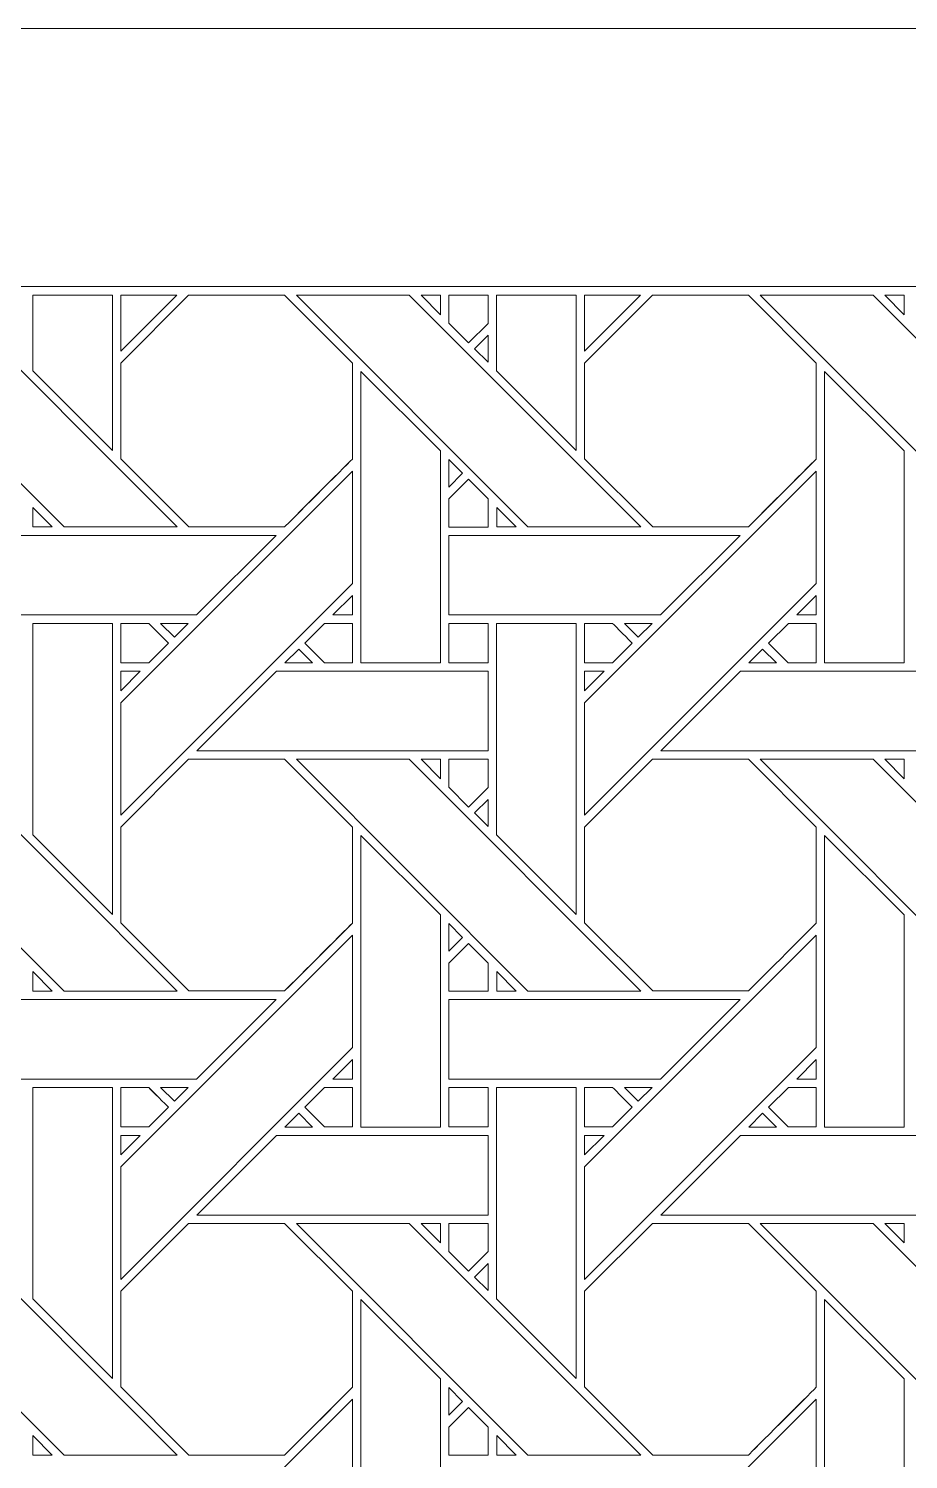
# Model space of a CAD drawing. Header units: inches. Extents: x 4.9 to 19.9, y 3.1 to 15.1.
# Drawn here: x 12.432 to 14.231, y 12.17 to 15.095 of the extents above; entities that cross this region are included whole.
import ezdxf

# ---------------------------------------------------------------- set-up
doc = ezdxf.new("R2010")
doc.units = ezdxf.units.IN
doc.header["$MEASUREMENT"] = 0
doc.layers.add('Design', color=7, linetype='Continuous', lineweight=0)

msp = doc.modelspace()

# ---------------------------------------------------------------- linework, layer by layer
at = {"layer": 'Design'}
for points, knots in [([(4.8829, 15.0948), (4.8829, 15.0948), (4.8829, 3.0948), (4.8829, 3.0948), (4.8829, 3.0948), (19.8829, 3.0948), (19.8829, 3.0948), (19.8829, 3.0948), (19.8829, 15.0948), (19.8829, 15.0948), (19.8829, 15.0948), (4.8829, 15.0948), (4.8829, 15.0948)], [0, 0, 0, 0, 1, 1, 1, 2, 2, 2, 3, 3, 3, 4, 4, 4, 4]), ([(5.4052, 14.5679), (5.4052, 14.5679), (5.4052, 3.6216), (5.4052, 3.6216), (5.4052, 3.6216), (19.3605, 3.6216), (19.3605, 3.6216), (19.3605, 3.6216), (19.3605, 14.5679), (19.3605, 14.5679), (19.3605, 14.5679), (5.4052, 14.5679), (5.4052, 14.5679)], [0, 0, 0, 0, 1, 1, 1, 2, 2, 2, 3, 3, 3, 4, 4, 4, 4]), ([(12.7354, 14.076), (12.7354, 14.076), (12.5044, 14.076), (12.5044, 14.076), (12.5044, 14.076), (12.0308, 14.5497), (12.0308, 14.5497), (12.0308, 14.5497), (12.2618, 14.5497), (12.2618, 14.5497), (12.2618, 14.5497), (12.7354, 14.076), (12.7354, 14.076)], [0, 0, 0, 0, 1, 1, 1, 2, 2, 2, 3, 3, 3, 4, 4, 4, 4]), ([(12.6032, 14.5497), (12.6032, 14.5497), (12.6032, 14.2325), (12.6032, 14.2325), (12.6032, 14.2325), (12.4403, 14.3954), (12.4403, 14.3954), (12.4403, 14.3954), (12.4403, 14.5497), (12.4403, 14.5497), (12.4403, 14.5497), (12.6032, 14.5497), (12.6032, 14.5497)], [0, 0, 0, 0, 1, 1, 1, 2, 2, 2, 3, 3, 3, 4, 4, 4, 4]), ([(13.0941, 14.2148), (13.0763, 14.1969), (12.9643, 14.0851), (12.9553, 14.0761), (12.9553, 14.0761), (12.7596, 14.0761), (12.7596, 14.0761), (12.7596, 14.0761), (12.6204, 14.2153), (12.6204, 14.2153), (12.6204, 14.2153), (12.6204, 14.411), (12.6204, 14.411), (12.6204, 14.411), (12.7591, 14.5497), (12.7591, 14.5497), (12.7591, 14.5497), (12.9553, 14.5497), (12.9553, 14.5497), (12.9553, 14.5497), (13.0941, 14.411), (13.0941, 14.411), (13.0941, 14.411), (13.0941, 14.2148), (13.0941, 14.2148)], [0, 0, 0, 0, 1, 1, 1, 2, 2, 2, 3, 3, 3, 4, 4, 4, 5, 5, 5, 6, 6, 6, 7, 7, 7, 8, 8, 8, 8]), ([(12.6204, 14.4354), (12.6204, 14.4354), (12.6204, 14.5497), (12.6204, 14.5497), (12.6204, 14.5497), (12.7348, 14.5497), (12.7348, 14.5497), (12.7348, 14.5497), (12.6204, 14.4354), (12.6204, 14.4354)], [0, 0, 0, 0, 1, 1, 1, 2, 2, 2, 3, 3, 3, 3]), ([(12.9553, 14.5497), (12.9553, 14.5497), (13.0941, 14.411), (13.0941, 14.411), (13.0941, 14.411), (13.0941, 14.2148), (13.0941, 14.2148), (13.0761, 14.1967), (12.9642, 14.085), (12.9553, 14.0761), (12.9553, 14.0761), (12.7596, 14.0761), (12.7596, 14.0761), (12.7596, 14.0761), (12.6204, 14.2153), (12.6204, 14.2153), (12.6204, 14.2153), (12.6204, 14.411), (12.6204, 14.411), (12.6204, 14.411), (12.7591, 14.5497), (12.7591, 14.5497), (12.7591, 14.5497), (12.9553, 14.5497), (12.9553, 14.5497)], [0, 0, 0, 0, 1, 1, 1, 2, 2, 2, 3, 3, 3, 4, 4, 4, 5, 5, 5, 6, 6, 6, 7, 7, 7, 8, 8, 8, 8]), ([(13.6841, 14.076), (13.6841, 14.076), (13.4531, 14.076), (13.4531, 14.076), (13.4531, 14.076), (12.9795, 14.5497), (12.9795, 14.5497), (12.9795, 14.5497), (13.2105, 14.5497), (13.2105, 14.5497), (13.2105, 14.5497), (13.6841, 14.076), (13.6841, 14.076)], [0, 0, 0, 0, 1, 1, 1, 2, 2, 2, 3, 3, 3, 4, 4, 4, 4]), ([(13.2346, 14.5497), (13.2346, 14.5497), (13.2741, 14.5497), (13.2741, 14.5497), (13.2741, 14.5497), (13.2741, 14.5099), (13.2741, 14.5099), (13.2741, 14.5099), (13.2346, 14.5497), (13.2346, 14.5497)], [0, 0, 0, 0, 1, 1, 1, 2, 2, 2, 3, 3, 3, 3]), ([(13.3715, 14.5497), (13.3715, 14.5497), (13.3715, 14.4921), (13.3715, 14.4921), (13.3715, 14.4921), (13.3316, 14.4522), (13.3316, 14.4522), (13.3316, 14.4522), (13.2913, 14.4925), (13.2913, 14.4925), (13.2913, 14.4925), (13.2913, 14.5497), (13.2913, 14.5497), (13.2913, 14.5497), (13.3715, 14.5497), (13.3715, 14.5497)], [0, 0, 0, 0, 1, 1, 1, 2, 2, 2, 3, 3, 3, 4, 4, 4, 5, 5, 5, 5]), ([(13.3715, 14.5497), (13.3715, 14.5497), (13.3715, 14.4921), (13.3715, 14.4921), (13.3715, 14.4921), (13.3316, 14.4522), (13.3316, 14.4522), (13.3316, 14.4522), (13.2913, 14.4925), (13.2913, 14.4925), (13.2913, 14.4925), (13.2913, 14.5497), (13.2913, 14.5497), (13.2913, 14.5497), (13.3715, 14.5497), (13.3715, 14.5497)], [0, 0, 0, 0, 1, 1, 1, 2, 2, 2, 3, 3, 3, 4, 4, 4, 5, 5, 5, 5]), ([(13.552, 14.5497), (13.552, 14.5497), (13.552, 14.2324), (13.552, 14.2324), (13.552, 14.2324), (13.3891, 14.3954), (13.3891, 14.3954), (13.3891, 14.3954), (13.3891, 14.5497), (13.3891, 14.5497), (13.3891, 14.5497), (13.552, 14.5497), (13.552, 14.5497)], [0, 0, 0, 0, 1, 1, 1, 2, 2, 2, 3, 3, 3, 4, 4, 4, 4]), ([(14.0428, 14.2148), (14.025, 14.1969), (13.9131, 14.0851), (13.9041, 14.0761), (13.9041, 14.0761), (13.7084, 14.0761), (13.7084, 14.0761), (13.7084, 14.0761), (13.5691, 14.2153), (13.5691, 14.2153), (13.5691, 14.2153), (13.5691, 14.411), (13.5691, 14.411), (13.5691, 14.411), (13.7078, 14.5497), (13.7078, 14.5497), (13.7078, 14.5497), (13.904, 14.5497), (13.904, 14.5497), (13.904, 14.5497), (14.0428, 14.411), (14.0428, 14.411), (14.0428, 14.411), (14.0428, 14.2148), (14.0428, 14.2148)], [0, 0, 0, 0, 1, 1, 1, 2, 2, 2, 3, 3, 3, 4, 4, 4, 5, 5, 5, 6, 6, 6, 7, 7, 7, 8, 8, 8, 8]), ([(13.5691, 14.4354), (13.5691, 14.4354), (13.5691, 14.5497), (13.5691, 14.5497), (13.5691, 14.5497), (13.6835, 14.5497), (13.6835, 14.5497), (13.6835, 14.5497), (13.5691, 14.4354), (13.5691, 14.4354)], [0, 0, 0, 0, 1, 1, 1, 2, 2, 2, 3, 3, 3, 3]), ([(13.904, 14.5497), (13.904, 14.5497), (14.0428, 14.411), (14.0428, 14.411), (14.0428, 14.411), (14.0428, 14.2148), (14.0428, 14.2148), (14.0244, 14.1963), (13.9126, 14.0847), (13.9041, 14.0761), (13.9041, 14.0761), (13.7084, 14.0761), (13.7084, 14.0761), (13.7084, 14.0761), (13.5691, 14.2153), (13.5691, 14.2153), (13.5691, 14.2153), (13.5691, 14.411), (13.5691, 14.411), (13.5691, 14.411), (13.7078, 14.5497), (13.7078, 14.5497), (13.7078, 14.5497), (13.904, 14.5497), (13.904, 14.5497)], [0, 0, 0, 0, 1, 1, 1, 2, 2, 2, 3, 3, 3, 4, 4, 4, 5, 5, 5, 6, 6, 6, 7, 7, 7, 8, 8, 8, 8]), ([(14.6329, 14.076), (14.6329, 14.076), (14.4018, 14.076), (14.4018, 14.076), (14.4018, 14.076), (13.9283, 14.5497), (13.9283, 14.5497), (13.9283, 14.5497), (14.1592, 14.5497), (14.1592, 14.5497), (14.1592, 14.5497), (14.6329, 14.076), (14.6329, 14.076)], [0, 0, 0, 0, 1, 1, 1, 2, 2, 2, 3, 3, 3, 4, 4, 4, 4]), ([(14.1833, 14.5497), (14.1833, 14.5497), (14.2228, 14.5497), (14.2228, 14.5497), (14.2228, 14.5497), (14.2228, 14.5099), (14.2228, 14.5099), (14.2228, 14.5099), (14.1833, 14.5497), (14.1833, 14.5497)], [0, 0, 0, 0, 1, 1, 1, 2, 2, 2, 3, 3, 3, 3]), ([(13.3438, 14.4401), (13.3438, 14.4401), (13.3715, 14.4679), (13.3715, 14.4679), (13.3715, 14.4679), (13.3715, 14.4127), (13.3715, 14.4127), (13.3715, 14.4127), (13.3438, 14.4401), (13.3438, 14.4401)], [0, 0, 0, 0, 1, 1, 1, 2, 2, 2, 3, 3, 3, 3]), ([(13.1112, 13.798), (13.1112, 13.798), (13.1112, 14.3939), (13.1112, 14.3939), (13.1112, 14.3939), (13.274, 14.2317), (13.274, 14.2317), (13.274, 14.2317), (13.274, 13.798), (13.274, 13.798), (13.274, 13.798), (13.1112, 13.798), (13.1112, 13.798)], [0, 0, 0, 0, 1, 1, 1, 2, 2, 2, 3, 3, 3, 4, 4, 4, 4]), ([(14.0599, 13.798), (14.0599, 13.798), (14.0599, 14.3939), (14.0599, 14.3939), (14.0599, 14.3939), (14.2227, 14.2317), (14.2227, 14.2317), (14.2227, 14.2317), (14.2227, 13.798), (14.2227, 13.798), (14.2227, 13.798), (14.0599, 13.798), (14.0599, 13.798)], [0, 0, 0, 0, 1, 1, 1, 2, 2, 2, 3, 3, 3, 4, 4, 4, 4]), ([(13.0941, 13.9603), (13.0941, 13.9603), (12.6204, 13.4866), (12.6204, 13.4866), (12.6204, 13.4866), (12.6204, 13.7167), (12.6204, 13.7167), (12.6204, 13.7167), (13.0941, 14.1903), (13.0941, 14.1903), (13.0941, 14.1903), (13.0941, 13.9603), (13.0941, 13.9603)], [0, 0, 0, 0, 1, 1, 1, 2, 2, 2, 3, 3, 3, 4, 4, 4, 4]), ([(13.2913, 14.1575), (13.2913, 14.1575), (13.2913, 14.2142), (13.2913, 14.2142), (13.2913, 14.2142), (13.3195, 14.1857), (13.3195, 14.1857), (13.3195, 14.1857), (13.2913, 14.1575), (13.2913, 14.1575)], [0, 0, 0, 0, 1, 1, 1, 2, 2, 2, 3, 3, 3, 3]), ([(14.0428, 13.9603), (14.0428, 13.9603), (13.5691, 13.4866), (13.5691, 13.4866), (13.5691, 13.4866), (13.5691, 13.7167), (13.5691, 13.7167), (13.5691, 13.7167), (14.0428, 14.1903), (14.0428, 14.1903), (14.0428, 14.1903), (14.0428, 13.9603), (14.0428, 13.9603)], [0, 0, 0, 0, 1, 1, 1, 2, 2, 2, 3, 3, 3, 4, 4, 4, 4]), ([(13.2913, 14.0759), (13.2913, 14.0759), (13.2913, 14.1332), (13.2913, 14.1332), (13.2913, 14.1332), (13.3316, 14.1735), (13.3316, 14.1735), (13.3316, 14.1735), (13.3719, 14.1332), (13.3719, 14.1332), (13.3719, 14.1332), (13.3719, 14.0759), (13.3719, 14.0759), (13.3719, 14.0759), (13.2913, 14.0759), (13.2913, 14.0759)], [0, 0, 0, 0, 1, 1, 1, 2, 2, 2, 3, 3, 3, 4, 4, 4, 5, 5, 5, 5]), ([(13.3316, 14.1735), (13.3316, 14.1735), (13.3719, 14.1332), (13.3719, 14.1332), (13.3719, 14.1332), (13.3719, 14.0759), (13.3719, 14.0759), (13.3719, 14.0759), (13.2913, 14.0759), (13.2913, 14.0759), (13.2913, 14.0759), (13.2913, 14.1332), (13.2913, 14.1332), (13.2913, 14.1332), (13.3316, 14.1735), (13.3316, 14.1735)], [0, 0, 0, 0, 1, 1, 1, 2, 2, 2, 3, 3, 3, 4, 4, 4, 5, 5, 5, 5]), ([(12.4405, 14.076), (12.4405, 14.076), (12.4405, 14.1158), (12.4405, 14.1158), (12.4405, 14.1158), (12.4802, 14.076), (12.4802, 14.076), (12.4802, 14.076), (12.4405, 14.076), (12.4405, 14.076)], [0, 0, 0, 0, 1, 1, 1, 2, 2, 2, 3, 3, 3, 3]), ([(13.3892, 14.076), (13.3892, 14.076), (13.3892, 14.1158), (13.3892, 14.1158), (13.3892, 14.1158), (13.4289, 14.076), (13.4289, 14.076), (13.4289, 14.076), (13.3892, 14.076), (13.3892, 14.076)], [0, 0, 0, 0, 1, 1, 1, 2, 2, 2, 3, 3, 3, 3]), ([(12.7755, 13.8961), (12.7755, 13.8961), (12.3425, 13.8961), (12.3425, 13.8961), (12.3425, 13.8961), (12.3425, 14.0588), (12.3425, 14.0588), (12.3425, 14.0588), (12.9383, 14.0588), (12.9383, 14.0588), (12.9383, 14.0588), (12.7755, 13.8961), (12.7755, 13.8961)], [0, 0, 0, 0, 1, 1, 1, 2, 2, 2, 3, 3, 3, 4, 4, 4, 4]), ([(13.887, 14.0588), (13.887, 14.0588), (13.7242, 13.8961), (13.7242, 13.8961), (13.7242, 13.8961), (13.2913, 13.8961), (13.2913, 13.8961), (13.2913, 13.8961), (13.2913, 14.0588), (13.2913, 14.0588), (13.2913, 14.0588), (13.887, 14.0588), (13.887, 14.0588)], [0, 0, 0, 0, 1, 1, 1, 2, 2, 2, 3, 3, 3, 4, 4, 4, 4]), ([(13.0543, 13.8961), (13.0543, 13.8961), (13.0941, 13.9359), (13.0941, 13.9359), (13.0941, 13.9359), (13.0941, 13.8961), (13.0941, 13.8961), (13.0941, 13.8961), (13.0543, 13.8961), (13.0543, 13.8961)], [0, 0, 0, 0, 1, 1, 1, 2, 2, 2, 3, 3, 3, 3]), ([(14.003, 13.8961), (14.003, 13.8961), (14.0428, 13.9359), (14.0428, 13.9359), (14.0428, 13.9359), (14.0428, 13.8961), (14.0428, 13.8961), (14.0428, 13.8961), (14.003, 13.8961), (14.003, 13.8961)], [0, 0, 0, 0, 1, 1, 1, 2, 2, 2, 3, 3, 3, 3]), ([(12.4403, 13.4466), (12.4403, 13.4466), (12.4403, 13.8788), (12.4403, 13.8788), (12.4403, 13.8788), (12.6032, 13.8788), (12.6032, 13.8788), (12.6032, 13.8788), (12.6032, 13.2837), (12.6032, 13.2837), (12.6032, 13.2837), (12.4403, 13.4466), (12.4403, 13.4466)], [0, 0, 0, 0, 1, 1, 1, 2, 2, 2, 3, 3, 3, 4, 4, 4, 4]), ([(12.6775, 13.8789), (12.6826, 13.8738), (12.7134, 13.8429), (12.7178, 13.8385), (12.7178, 13.8385), (12.6774, 13.7981), (12.6774, 13.7981), (12.6774, 13.7981), (12.6204, 13.7981), (12.6204, 13.7981), (12.6204, 13.7981), (12.6204, 13.8789), (12.6204, 13.8789), (12.6204, 13.8789), (12.6775, 13.8789), (12.6775, 13.8789)], [0, 0, 0, 0, 1, 1, 1, 2, 2, 2, 3, 3, 3, 4, 4, 4, 5, 5, 5, 5]), ([(12.7178, 13.8385), (12.7178, 13.8385), (12.6774, 13.7981), (12.6774, 13.7981), (12.6774, 13.7981), (12.6204, 13.7981), (12.6204, 13.7981), (12.6204, 13.7981), (12.6204, 13.8789), (12.6204, 13.8789), (12.6204, 13.8789), (12.6775, 13.8789), (12.6775, 13.8789), (12.6826, 13.8737), (12.7134, 13.8429), (12.7178, 13.8385)], [0, 0, 0, 0, 1, 1, 1, 2, 2, 2, 3, 3, 3, 4, 4, 4, 5, 5, 5, 5]), ([(12.7018, 13.8788), (12.7018, 13.8788), (12.7583, 13.8788), (12.7583, 13.8788), (12.7583, 13.8788), (12.73, 13.8506), (12.73, 13.8506), (12.73, 13.8506), (12.7018, 13.8788), (12.7018, 13.8788)], [0, 0, 0, 0, 1, 1, 1, 2, 2, 2, 3, 3, 3, 3]), ([(13.0941, 13.8789), (13.0941, 13.8789), (13.0941, 13.7981), (13.0941, 13.7981), (13.0941, 13.7981), (13.037, 13.7981), (13.037, 13.7981), (13.037, 13.7981), (12.9966, 13.8385), (12.9966, 13.8385), (12.9966, 13.8385), (13.037, 13.8789), (13.037, 13.8789), (13.037, 13.8789), (13.0941, 13.8789), (13.0941, 13.8789)], [0, 0, 0, 0, 1, 1, 1, 2, 2, 2, 3, 3, 3, 4, 4, 4, 5, 5, 5, 5]), ([(13.0941, 13.8789), (13.0941, 13.8789), (13.0941, 13.7981), (13.0941, 13.7981), (13.0941, 13.7981), (13.037, 13.7981), (13.037, 13.7981), (13.037, 13.7981), (12.9966, 13.8385), (12.9966, 13.8385), (12.9966, 13.8385), (13.037, 13.8789), (13.037, 13.8789), (13.037, 13.8789), (13.0941, 13.8789), (13.0941, 13.8789)], [0, 0, 0, 0, 1, 1, 1, 2, 2, 2, 3, 3, 3, 4, 4, 4, 5, 5, 5, 5]), ([(13.3715, 13.8789), (13.3715, 13.8789), (13.3715, 13.7981), (13.3715, 13.7981), (13.3715, 13.7981), (13.2913, 13.7981), (13.2913, 13.7981), (13.2913, 13.7981), (13.2913, 13.8789), (13.2913, 13.8789), (13.2913, 13.8789), (13.3715, 13.8789), (13.3715, 13.8789)], [0, 0, 0, 0, 1, 1, 1, 2, 2, 2, 3, 3, 3, 4, 4, 4, 4]), ([(13.3715, 13.8789), (13.3715, 13.8789), (13.3715, 13.7981), (13.3715, 13.7981), (13.3715, 13.7981), (13.2913, 13.7981), (13.2913, 13.7981), (13.2913, 13.7981), (13.2913, 13.8789), (13.2913, 13.8789), (13.2913, 13.8789), (13.3715, 13.8789), (13.3715, 13.8789)], [0, 0, 0, 0, 1, 1, 1, 2, 2, 2, 3, 3, 3, 4, 4, 4, 4]), ([(13.3891, 13.4466), (13.3891, 13.4466), (13.3891, 13.8788), (13.3891, 13.8788), (13.3891, 13.8788), (13.552, 13.8788), (13.552, 13.8788), (13.552, 13.8788), (13.552, 13.2837), (13.552, 13.2837), (13.552, 13.2837), (13.3891, 13.4466), (13.3891, 13.4466)], [0, 0, 0, 0, 1, 1, 1, 2, 2, 2, 3, 3, 3, 4, 4, 4, 4]), ([(13.6262, 13.8789), (13.6313, 13.8738), (13.6621, 13.8429), (13.6665, 13.8385), (13.6665, 13.8385), (13.6261, 13.7981), (13.6261, 13.7981), (13.6261, 13.7981), (13.5691, 13.7981), (13.5691, 13.7981), (13.5691, 13.7981), (13.5691, 13.8789), (13.5691, 13.8789), (13.5691, 13.8789), (13.6262, 13.8789), (13.6262, 13.8789)], [0, 0, 0, 0, 1, 1, 1, 2, 2, 2, 3, 3, 3, 4, 4, 4, 5, 5, 5, 5]), ([(13.6665, 13.8385), (13.6665, 13.8385), (13.6261, 13.7981), (13.6261, 13.7981), (13.6261, 13.7981), (13.5691, 13.7981), (13.5691, 13.7981), (13.5691, 13.7981), (13.5691, 13.8789), (13.5691, 13.8789), (13.5691, 13.8789), (13.6262, 13.8789), (13.6262, 13.8789), (13.6313, 13.8737), (13.6621, 13.8429), (13.6665, 13.8385)], [0, 0, 0, 0, 1, 1, 1, 2, 2, 2, 3, 3, 3, 4, 4, 4, 5, 5, 5, 5]), ([(13.6505, 13.8788), (13.6505, 13.8788), (13.707, 13.8788), (13.707, 13.8788), (13.707, 13.8788), (13.6787, 13.8506), (13.6787, 13.8506), (13.6787, 13.8506), (13.6505, 13.8788), (13.6505, 13.8788)], [0, 0, 0, 0, 1, 1, 1, 2, 2, 2, 3, 3, 3, 3]), ([(14.0428, 13.8789), (14.0428, 13.8789), (14.0428, 13.7981), (14.0428, 13.7981), (14.0428, 13.7981), (13.9857, 13.7981), (13.9857, 13.7981), (13.9857, 13.7981), (13.9453, 13.8385), (13.9453, 13.8385), (13.9453, 13.8385), (13.9858, 13.8789), (13.9858, 13.8789), (13.9858, 13.8789), (14.0428, 13.8789), (14.0428, 13.8789)], [0, 0, 0, 0, 1, 1, 1, 2, 2, 2, 3, 3, 3, 4, 4, 4, 5, 5, 5, 5]), ([(14.0428, 13.7981), (14.0428, 13.7981), (13.9857, 13.7981), (13.9857, 13.7981), (13.9857, 13.7981), (13.9453, 13.8385), (13.9453, 13.8385), (13.9453, 13.8385), (13.9858, 13.8789), (13.9858, 13.8789), (13.9858, 13.8789), (14.0428, 13.8789), (14.0428, 13.8789), (14.0428, 13.8789), (14.0428, 13.7981), (14.0428, 13.7981)], [0, 0, 0, 0, 1, 1, 1, 2, 2, 2, 3, 3, 3, 4, 4, 4, 5, 5, 5, 5]), ([(13.0127, 13.798), (13.0127, 13.798), (12.9562, 13.798), (12.9562, 13.798), (12.9562, 13.798), (12.9845, 13.8263), (12.9845, 13.8263), (12.9845, 13.8263), (13.0127, 13.798), (13.0127, 13.798)], [0, 0, 0, 0, 1, 1, 1, 2, 2, 2, 3, 3, 3, 3]), ([(13.905, 13.798), (13.905, 13.798), (13.9332, 13.8263), (13.9332, 13.8263), (13.9332, 13.8263), (13.9615, 13.798), (13.9615, 13.798), (13.9615, 13.798), (13.905, 13.798), (13.905, 13.798)], [0, 0, 0, 0, 1, 1, 1, 2, 2, 2, 3, 3, 3, 3]), ([(12.6602, 13.7809), (12.6602, 13.7809), (12.6204, 13.7411), (12.6204, 13.7411), (12.6204, 13.7411), (12.6204, 13.7809), (12.6204, 13.7809), (12.6204, 13.7809), (12.6602, 13.7809), (12.6602, 13.7809)], [0, 0, 0, 0, 1, 1, 1, 2, 2, 2, 3, 3, 3, 3]), ([(13.3715, 13.7809), (13.3715, 13.7809), (13.3715, 13.6181), (13.3715, 13.6181), (13.3715, 13.6181), (12.7762, 13.6181), (12.7762, 13.6181), (12.7762, 13.6181), (12.9391, 13.7809), (12.9391, 13.7809), (12.9391, 13.7809), (13.3715, 13.7809), (13.3715, 13.7809)], [0, 0, 0, 0, 1, 1, 1, 2, 2, 2, 3, 3, 3, 4, 4, 4, 4]), ([(13.609, 13.7809), (13.609, 13.7809), (13.5691, 13.7411), (13.5691, 13.7411), (13.5691, 13.7411), (13.5691, 13.7809), (13.5691, 13.7809), (13.5691, 13.7809), (13.609, 13.7809), (13.609, 13.7809)], [0, 0, 0, 0, 1, 1, 1, 2, 2, 2, 3, 3, 3, 3]), ([(14.3203, 13.7809), (14.3203, 13.7809), (14.3203, 13.6181), (14.3203, 13.6181), (14.3203, 13.6181), (13.725, 13.6181), (13.725, 13.6181), (13.725, 13.6181), (13.8878, 13.7809), (13.8878, 13.7809), (13.8878, 13.7809), (14.3203, 13.7809), (14.3203, 13.7809)], [0, 0, 0, 0, 1, 1, 1, 2, 2, 2, 3, 3, 3, 4, 4, 4, 4]), ([(12.7354, 13.1273), (12.7354, 13.1273), (12.5044, 13.1273), (12.5044, 13.1273), (12.5044, 13.1273), (12.0308, 13.601), (12.0308, 13.601), (12.0308, 13.601), (12.2618, 13.601), (12.2618, 13.601), (12.2618, 13.601), (12.7354, 13.1273), (12.7354, 13.1273)], [0, 0, 0, 0, 1, 1, 1, 2, 2, 2, 3, 3, 3, 4, 4, 4, 4]), ([(12.7591, 13.601), (12.7591, 13.601), (12.9553, 13.601), (12.9553, 13.601), (12.9553, 13.601), (13.0941, 13.4623), (13.0941, 13.4623), (13.0941, 13.4623), (13.0941, 13.2661), (13.0941, 13.2661), (13.0763, 13.2481), (12.9643, 13.1364), (12.9553, 13.1274), (12.9553, 13.1274), (12.7596, 13.1274), (12.7596, 13.1274), (12.7596, 13.1274), (12.6204, 13.2666), (12.6204, 13.2666), (12.6204, 13.2666), (12.6204, 13.4623), (12.6204, 13.4623), (12.6204, 13.4623), (12.7591, 13.601), (12.7591, 13.601)], [0, 0, 0, 0, 1, 1, 1, 2, 2, 2, 3, 3, 3, 4, 4, 4, 5, 5, 5, 6, 6, 6, 7, 7, 7, 8, 8, 8, 8]), ([(13.0941, 13.4623), (13.0941, 13.4623), (13.0941, 13.2661), (13.0941, 13.2661), (13.0759, 13.2477), (12.964, 13.1361), (12.9553, 13.1274), (12.9553, 13.1274), (12.7596, 13.1274), (12.7596, 13.1274), (12.7596, 13.1274), (12.6204, 13.2666), (12.6204, 13.2666), (12.6204, 13.2666), (12.6204, 13.4623), (12.6204, 13.4623), (12.6204, 13.4623), (12.7591, 13.601), (12.7591, 13.601), (12.7591, 13.601), (12.9553, 13.601), (12.9553, 13.601), (12.9553, 13.601), (13.0941, 13.4623), (13.0941, 13.4623)], [0, 0, 0, 0, 1, 1, 1, 2, 2, 2, 3, 3, 3, 4, 4, 4, 5, 5, 5, 6, 6, 6, 7, 7, 7, 8, 8, 8, 8]), ([(13.6841, 13.1273), (13.6841, 13.1273), (13.4531, 13.1273), (13.4531, 13.1273), (13.4531, 13.1273), (12.9795, 13.601), (12.9795, 13.601), (12.9795, 13.601), (13.2105, 13.601), (13.2105, 13.601), (13.2105, 13.601), (13.6841, 13.1273), (13.6841, 13.1273)], [0, 0, 0, 0, 1, 1, 1, 2, 2, 2, 3, 3, 3, 4, 4, 4, 4]), ([(13.2346, 13.601), (13.2346, 13.601), (13.2741, 13.601), (13.2741, 13.601), (13.2741, 13.601), (13.2741, 13.5611), (13.2741, 13.5611), (13.2741, 13.5611), (13.2346, 13.601), (13.2346, 13.601)], [0, 0, 0, 0, 1, 1, 1, 2, 2, 2, 3, 3, 3, 3]), ([(13.3715, 13.601), (13.3715, 13.601), (13.3715, 13.5434), (13.3715, 13.5434), (13.3715, 13.5434), (13.3316, 13.5035), (13.3316, 13.5035), (13.3316, 13.5035), (13.2913, 13.5438), (13.2913, 13.5438), (13.2913, 13.5438), (13.2913, 13.601), (13.2913, 13.601), (13.2913, 13.601), (13.3715, 13.601), (13.3715, 13.601)], [0, 0, 0, 0, 1, 1, 1, 2, 2, 2, 3, 3, 3, 4, 4, 4, 5, 5, 5, 5]), ([(13.3715, 13.5434), (13.3715, 13.5434), (13.3316, 13.5035), (13.3316, 13.5035), (13.3316, 13.5035), (13.2913, 13.5438), (13.2913, 13.5438), (13.2913, 13.5438), (13.2913, 13.601), (13.2913, 13.601), (13.2913, 13.601), (13.3715, 13.601), (13.3715, 13.601), (13.3715, 13.601), (13.3715, 13.5434), (13.3715, 13.5434)], [0, 0, 0, 0, 1, 1, 1, 2, 2, 2, 3, 3, 3, 4, 4, 4, 5, 5, 5, 5]), ([(13.7078, 13.601), (13.7078, 13.601), (13.904, 13.601), (13.904, 13.601), (13.904, 13.601), (14.0428, 13.4623), (14.0428, 13.4623), (14.0428, 13.4623), (14.0428, 13.2661), (14.0428, 13.2661), (14.025, 13.2481), (13.9131, 13.1364), (13.9041, 13.1274), (13.9041, 13.1274), (13.7084, 13.1274), (13.7084, 13.1274), (13.7084, 13.1274), (13.5691, 13.2666), (13.5691, 13.2666), (13.5691, 13.2666), (13.5691, 13.4623), (13.5691, 13.4623), (13.5691, 13.4623), (13.7078, 13.601), (13.7078, 13.601)], [0, 0, 0, 0, 1, 1, 1, 2, 2, 2, 3, 3, 3, 4, 4, 4, 5, 5, 5, 6, 6, 6, 7, 7, 7, 8, 8, 8, 8]), ([(14.0428, 13.4623), (14.0428, 13.4623), (14.0428, 13.2661), (14.0428, 13.2661), (14.025, 13.2481), (13.9131, 13.1364), (13.9041, 13.1274), (13.9041, 13.1274), (13.7084, 13.1274), (13.7084, 13.1274), (13.7084, 13.1274), (13.5691, 13.2666), (13.5691, 13.2666), (13.5691, 13.2666), (13.5691, 13.4623), (13.5691, 13.4623), (13.5691, 13.4623), (13.7078, 13.601), (13.7078, 13.601), (13.7078, 13.601), (13.904, 13.601), (13.904, 13.601), (13.904, 13.601), (14.0428, 13.4623), (14.0428, 13.4623)], [0, 0, 0, 0, 1, 1, 1, 2, 2, 2, 3, 3, 3, 4, 4, 4, 5, 5, 5, 6, 6, 6, 7, 7, 7, 8, 8, 8, 8]), ([(14.6329, 13.1273), (14.6329, 13.1273), (14.4018, 13.1273), (14.4018, 13.1273), (14.4018, 13.1273), (13.9283, 13.601), (13.9283, 13.601), (13.9283, 13.601), (14.1592, 13.601), (14.1592, 13.601), (14.1592, 13.601), (14.6329, 13.1273), (14.6329, 13.1273)], [0, 0, 0, 0, 1, 1, 1, 2, 2, 2, 3, 3, 3, 4, 4, 4, 4]), ([(14.1833, 13.601), (14.1833, 13.601), (14.2228, 13.601), (14.2228, 13.601), (14.2228, 13.601), (14.2228, 13.5611), (14.2228, 13.5611), (14.2228, 13.5611), (14.1833, 13.601), (14.1833, 13.601)], [0, 0, 0, 0, 1, 1, 1, 2, 2, 2, 3, 3, 3, 3]), ([(13.3715, 13.5191), (13.3715, 13.5191), (13.3715, 13.464), (13.3715, 13.464), (13.3715, 13.464), (13.3438, 13.4913), (13.3438, 13.4913), (13.3438, 13.4913), (13.3715, 13.5191), (13.3715, 13.5191)], [0, 0, 0, 0, 1, 1, 1, 2, 2, 2, 3, 3, 3, 3]), ([(13.1112, 12.8493), (13.1112, 12.8493), (13.1112, 13.4452), (13.1112, 13.4452), (13.1112, 13.4452), (13.274, 13.283), (13.274, 13.283), (13.274, 13.283), (13.274, 12.8493), (13.274, 12.8493), (13.274, 12.8493), (13.1112, 12.8493), (13.1112, 12.8493)], [0, 0, 0, 0, 1, 1, 1, 2, 2, 2, 3, 3, 3, 4, 4, 4, 4]), ([(14.0599, 12.8493), (14.0599, 12.8493), (14.0599, 13.4452), (14.0599, 13.4452), (14.0599, 13.4452), (14.2227, 13.283), (14.2227, 13.283), (14.2227, 13.283), (14.2227, 12.8493), (14.2227, 12.8493), (14.2227, 12.8493), (14.0599, 12.8493), (14.0599, 12.8493)], [0, 0, 0, 0, 1, 1, 1, 2, 2, 2, 3, 3, 3, 4, 4, 4, 4]), ([(13.2913, 13.2088), (13.2913, 13.2088), (13.2913, 13.2655), (13.2913, 13.2655), (13.2913, 13.2655), (13.3195, 13.2369), (13.3195, 13.2369), (13.3195, 13.2369), (13.2913, 13.2088), (13.2913, 13.2088)], [0, 0, 0, 0, 1, 1, 1, 2, 2, 2, 3, 3, 3, 3]), ([(13.0941, 13.0116), (13.0941, 13.0116), (12.6204, 12.5379), (12.6204, 12.5379), (12.6204, 12.5379), (12.6204, 12.768), (12.6204, 12.768), (12.6204, 12.768), (13.0941, 13.2416), (13.0941, 13.2416), (13.0941, 13.2416), (13.0941, 13.0116), (13.0941, 13.0116)], [0, 0, 0, 0, 1, 1, 1, 2, 2, 2, 3, 3, 3, 4, 4, 4, 4]), ([(13.2913, 13.1271), (13.2913, 13.1271), (13.2913, 13.1844), (13.2913, 13.1844), (13.2913, 13.1844), (13.3316, 13.2247), (13.3316, 13.2247), (13.3316, 13.2247), (13.3719, 13.1844), (13.3719, 13.1844), (13.3719, 13.1844), (13.3719, 13.1271), (13.3719, 13.1271), (13.3719, 13.1271), (13.2913, 13.1271), (13.2913, 13.1271)], [0, 0, 0, 0, 1, 1, 1, 2, 2, 2, 3, 3, 3, 4, 4, 4, 5, 5, 5, 5]), ([(13.3316, 13.2247), (13.3316, 13.2247), (13.3719, 13.1844), (13.3719, 13.1844), (13.3719, 13.1844), (13.3719, 13.1271), (13.3719, 13.1271), (13.3719, 13.1271), (13.2913, 13.1271), (13.2913, 13.1271), (13.2913, 13.1271), (13.2913, 13.1844), (13.2913, 13.1844), (13.2913, 13.1844), (13.3316, 13.2247), (13.3316, 13.2247)], [0, 0, 0, 0, 1, 1, 1, 2, 2, 2, 3, 3, 3, 4, 4, 4, 5, 5, 5, 5]), ([(14.0428, 13.0116), (14.0428, 13.0116), (13.5691, 12.5379), (13.5691, 12.5379), (13.5691, 12.5379), (13.5691, 12.768), (13.5691, 12.768), (13.5691, 12.768), (14.0428, 13.2416), (14.0428, 13.2416), (14.0428, 13.2416), (14.0428, 13.0116), (14.0428, 13.0116)], [0, 0, 0, 0, 1, 1, 1, 2, 2, 2, 3, 3, 3, 4, 4, 4, 4]), ([(12.4405, 13.1273), (12.4405, 13.1273), (12.4405, 13.1671), (12.4405, 13.1671), (12.4405, 13.1671), (12.4802, 13.1273), (12.4802, 13.1273), (12.4802, 13.1273), (12.4405, 13.1273), (12.4405, 13.1273)], [0, 0, 0, 0, 1, 1, 1, 2, 2, 2, 3, 3, 3, 3]), ([(13.3892, 13.1273), (13.3892, 13.1273), (13.3892, 13.1671), (13.3892, 13.1671), (13.3892, 13.1671), (13.4289, 13.1273), (13.4289, 13.1273), (13.4289, 13.1273), (13.3892, 13.1273), (13.3892, 13.1273)], [0, 0, 0, 0, 1, 1, 1, 2, 2, 2, 3, 3, 3, 3]), ([(12.9382, 13.1101), (12.9382, 13.1101), (12.7755, 12.9474), (12.7755, 12.9474), (12.7755, 12.9474), (12.3425, 12.9474), (12.3425, 12.9474), (12.3425, 12.9474), (12.3425, 13.1101), (12.3425, 13.1101), (12.3425, 13.1101), (12.9382, 13.1101), (12.9382, 13.1101)], [0, 0, 0, 0, 1, 1, 1, 2, 2, 2, 3, 3, 3, 4, 4, 4, 4]), ([(13.887, 13.1101), (13.887, 13.1101), (13.7242, 12.9474), (13.7242, 12.9474), (13.7242, 12.9474), (13.2913, 12.9474), (13.2913, 12.9474), (13.2913, 12.9474), (13.2913, 13.1101), (13.2913, 13.1101), (13.2913, 13.1101), (13.887, 13.1101), (13.887, 13.1101)], [0, 0, 0, 0, 1, 1, 1, 2, 2, 2, 3, 3, 3, 4, 4, 4, 4]), ([(13.0543, 12.9474), (13.0543, 12.9474), (13.0941, 12.9872), (13.0941, 12.9872), (13.0941, 12.9872), (13.0941, 12.9474), (13.0941, 12.9474), (13.0941, 12.9474), (13.0543, 12.9474), (13.0543, 12.9474)], [0, 0, 0, 0, 1, 1, 1, 2, 2, 2, 3, 3, 3, 3]), ([(14.003, 12.9474), (14.003, 12.9474), (14.0428, 12.9872), (14.0428, 12.9872), (14.0428, 12.9872), (14.0428, 12.9474), (14.0428, 12.9474), (14.0428, 12.9474), (14.003, 12.9474), (14.003, 12.9474)], [0, 0, 0, 0, 1, 1, 1, 2, 2, 2, 3, 3, 3, 3]), ([(12.4403, 12.4979), (12.4403, 12.4979), (12.4403, 12.9301), (12.4403, 12.9301), (12.4403, 12.9301), (12.6032, 12.9301), (12.6032, 12.9301), (12.6032, 12.9301), (12.6032, 12.335), (12.6032, 12.335), (12.6032, 12.335), (12.4403, 12.4979), (12.4403, 12.4979)], [0, 0, 0, 0, 1, 1, 1, 2, 2, 2, 3, 3, 3, 4, 4, 4, 4]), ([(12.6775, 12.9301), (12.6826, 12.925), (12.7134, 12.8942), (12.7178, 12.8898), (12.7178, 12.8898), (12.6774, 12.8494), (12.6774, 12.8494), (12.6774, 12.8494), (12.6204, 12.8494), (12.6204, 12.8494), (12.6204, 12.8494), (12.6204, 12.9301), (12.6204, 12.9301), (12.6204, 12.9301), (12.6775, 12.9301), (12.6775, 12.9301)], [0, 0, 0, 0, 1, 1, 1, 2, 2, 2, 3, 3, 3, 4, 4, 4, 5, 5, 5, 5]), ([(12.7178, 12.8898), (12.7178, 12.8898), (12.6774, 12.8494), (12.6774, 12.8494), (12.6774, 12.8494), (12.6204, 12.8494), (12.6204, 12.8494), (12.6204, 12.8494), (12.6204, 12.9301), (12.6204, 12.9301), (12.6204, 12.9301), (12.6775, 12.9301), (12.6775, 12.9301), (12.6828, 12.9248), (12.7136, 12.894), (12.7178, 12.8898)], [0, 0, 0, 0, 1, 1, 1, 2, 2, 2, 3, 3, 3, 4, 4, 4, 5, 5, 5, 5]), ([(12.7018, 12.9301), (12.7018, 12.9301), (12.7583, 12.9301), (12.7583, 12.9301), (12.7583, 12.9301), (12.73, 12.9019), (12.73, 12.9019), (12.73, 12.9019), (12.7018, 12.9301), (12.7018, 12.9301)], [0, 0, 0, 0, 1, 1, 1, 2, 2, 2, 3, 3, 3, 3]), ([(13.0941, 12.9302), (13.0941, 12.9302), (13.0941, 12.8494), (13.0941, 12.8494), (13.0941, 12.8494), (13.037, 12.8494), (13.037, 12.8494), (13.037, 12.8494), (12.9966, 12.8897), (12.9966, 12.8897), (12.9966, 12.8897), (13.037, 12.9302), (13.037, 12.9302), (13.037, 12.9302), (13.0941, 12.9302), (13.0941, 12.9302)], [0, 0, 0, 0, 1, 1, 1, 2, 2, 2, 3, 3, 3, 4, 4, 4, 5, 5, 5, 5]), ([(13.0941, 12.9302), (13.0941, 12.9302), (13.0941, 12.8494), (13.0941, 12.8494), (13.0941, 12.8494), (13.037, 12.8494), (13.037, 12.8494), (13.037, 12.8494), (12.9966, 12.8897), (12.9966, 12.8897), (12.9966, 12.8897), (13.037, 12.9302), (13.037, 12.9302), (13.037, 12.9302), (13.0941, 12.9302), (13.0941, 12.9302)], [0, 0, 0, 0, 1, 1, 1, 2, 2, 2, 3, 3, 3, 4, 4, 4, 5, 5, 5, 5]), ([(13.3715, 12.8494), (13.3715, 12.8494), (13.2913, 12.8494), (13.2913, 12.8494), (13.2913, 12.8494), (13.2913, 12.9301), (13.2913, 12.9301), (13.2913, 12.9301), (13.3715, 12.9301), (13.3715, 12.9301), (13.3715, 12.9301), (13.3715, 12.8494), (13.3715, 12.8494)], [0, 0, 0, 0, 1, 1, 1, 2, 2, 2, 3, 3, 3, 4, 4, 4, 4]), ([(13.3715, 12.9301), (13.3715, 12.9301), (13.3715, 12.8494), (13.3715, 12.8494), (13.3715, 12.8494), (13.2913, 12.8494), (13.2913, 12.8494), (13.2913, 12.8494), (13.2913, 12.9301), (13.2913, 12.9301), (13.2913, 12.9301), (13.3715, 12.9301), (13.3715, 12.9301)], [0, 0, 0, 0, 1, 1, 1, 2, 2, 2, 3, 3, 3, 4, 4, 4, 4]), ([(13.3891, 12.4979), (13.3891, 12.4979), (13.3891, 12.9301), (13.3891, 12.9301), (13.3891, 12.9301), (13.552, 12.9301), (13.552, 12.9301), (13.552, 12.9301), (13.552, 12.335), (13.552, 12.335), (13.552, 12.335), (13.3891, 12.4979), (13.3891, 12.4979)], [0, 0, 0, 0, 1, 1, 1, 2, 2, 2, 3, 3, 3, 4, 4, 4, 4]), ([(13.6262, 12.9301), (13.6313, 12.925), (13.6621, 12.8942), (13.6665, 12.8898), (13.6665, 12.8898), (13.6261, 12.8494), (13.6261, 12.8494), (13.6261, 12.8494), (13.5691, 12.8494), (13.5691, 12.8494), (13.5691, 12.8494), (13.5691, 12.9301), (13.5691, 12.9301), (13.5691, 12.9301), (13.6262, 12.9301), (13.6262, 12.9301)], [0, 0, 0, 0, 1, 1, 1, 2, 2, 2, 3, 3, 3, 4, 4, 4, 5, 5, 5, 5]), ([(13.6665, 12.8898), (13.6665, 12.8898), (13.6261, 12.8494), (13.6261, 12.8494), (13.6261, 12.8494), (13.5691, 12.8494), (13.5691, 12.8494), (13.5691, 12.8494), (13.5691, 12.9301), (13.5691, 12.9301), (13.5691, 12.9301), (13.6262, 12.9301), (13.6262, 12.9301), (13.6313, 12.925), (13.6621, 12.8942), (13.6665, 12.8898)], [0, 0, 0, 0, 1, 1, 1, 2, 2, 2, 3, 3, 3, 4, 4, 4, 5, 5, 5, 5]), ([(13.6505, 12.9301), (13.6505, 12.9301), (13.707, 12.9301), (13.707, 12.9301), (13.707, 12.9301), (13.6787, 12.9019), (13.6787, 12.9019), (13.6787, 12.9019), (13.6505, 12.9301), (13.6505, 12.9301)], [0, 0, 0, 0, 1, 1, 1, 2, 2, 2, 3, 3, 3, 3]), ([(14.0428, 12.9302), (14.0428, 12.9302), (14.0428, 12.8494), (14.0428, 12.8494), (14.0428, 12.8494), (13.9857, 12.8494), (13.9857, 12.8494), (13.9857, 12.8494), (13.9453, 12.8897), (13.9453, 12.8897), (13.9453, 12.8897), (13.9858, 12.9302), (13.9858, 12.9302), (13.9858, 12.9302), (14.0428, 12.9302), (14.0428, 12.9302)], [0, 0, 0, 0, 1, 1, 1, 2, 2, 2, 3, 3, 3, 4, 4, 4, 5, 5, 5, 5]), ([(14.0428, 12.8494), (14.0428, 12.8494), (13.9857, 12.8494), (13.9857, 12.8494), (13.9857, 12.8494), (13.9453, 12.8897), (13.9453, 12.8897), (13.9453, 12.8897), (13.9858, 12.9302), (13.9858, 12.9302), (13.9858, 12.9302), (14.0428, 12.9302), (14.0428, 12.9302), (14.0428, 12.9302), (14.0428, 12.8494), (14.0428, 12.8494)], [0, 0, 0, 0, 1, 1, 1, 2, 2, 2, 3, 3, 3, 4, 4, 4, 5, 5, 5, 5]), ([(13.0127, 12.8493), (13.0127, 12.8493), (12.9562, 12.8493), (12.9562, 12.8493), (12.9562, 12.8493), (12.9845, 12.8776), (12.9845, 12.8776), (12.9845, 12.8776), (13.0127, 12.8493), (13.0127, 12.8493)], [0, 0, 0, 0, 1, 1, 1, 2, 2, 2, 3, 3, 3, 3]), ([(13.905, 12.8493), (13.905, 12.8493), (13.9332, 12.8776), (13.9332, 12.8776), (13.9332, 12.8776), (13.9615, 12.8493), (13.9615, 12.8493), (13.9615, 12.8493), (13.905, 12.8493), (13.905, 12.8493)], [0, 0, 0, 0, 1, 1, 1, 2, 2, 2, 3, 3, 3, 3]), ([(12.6602, 12.8322), (12.6602, 12.8322), (12.6204, 12.7924), (12.6204, 12.7924), (12.6204, 12.7924), (12.6204, 12.8322), (12.6204, 12.8322), (12.6204, 12.8322), (12.6602, 12.8322), (12.6602, 12.8322)], [0, 0, 0, 0, 1, 1, 1, 2, 2, 2, 3, 3, 3, 3]), ([(13.3715, 12.8322), (13.3715, 12.8322), (13.3715, 12.6694), (13.3715, 12.6694), (13.3715, 12.6694), (12.7762, 12.6694), (12.7762, 12.6694), (12.7762, 12.6694), (12.9391, 12.8322), (12.9391, 12.8322), (12.9391, 12.8322), (13.3715, 12.8322), (13.3715, 12.8322)], [0, 0, 0, 0, 1, 1, 1, 2, 2, 2, 3, 3, 3, 4, 4, 4, 4]), ([(13.609, 12.8322), (13.609, 12.8322), (13.5691, 12.7924), (13.5691, 12.7924), (13.5691, 12.7924), (13.5691, 12.8322), (13.5691, 12.8322), (13.5691, 12.8322), (13.609, 12.8322), (13.609, 12.8322)], [0, 0, 0, 0, 1, 1, 1, 2, 2, 2, 3, 3, 3, 3]), ([(14.3203, 12.8322), (14.3203, 12.8322), (14.3203, 12.6694), (14.3203, 12.6694), (14.3203, 12.6694), (13.725, 12.6694), (13.725, 12.6694), (13.725, 12.6694), (13.8878, 12.8322), (13.8878, 12.8322), (13.8878, 12.8322), (14.3203, 12.8322), (14.3203, 12.8322)], [0, 0, 0, 0, 1, 1, 1, 2, 2, 2, 3, 3, 3, 4, 4, 4, 4]), ([(12.7354, 12.1786), (12.7354, 12.1786), (12.5044, 12.1786), (12.5044, 12.1786), (12.5044, 12.1786), (12.0308, 12.6522), (12.0308, 12.6522), (12.0308, 12.6522), (12.2618, 12.6522), (12.2618, 12.6522), (12.2618, 12.6522), (12.7354, 12.1786), (12.7354, 12.1786)], [0, 0, 0, 0, 1, 1, 1, 2, 2, 2, 3, 3, 3, 4, 4, 4, 4]), ([(12.7591, 12.6523), (12.7591, 12.6523), (12.9553, 12.6523), (12.9553, 12.6523), (12.9553, 12.6523), (13.0941, 12.5135), (13.0941, 12.5135), (13.0941, 12.5135), (13.0941, 12.3173), (13.0941, 12.3173), (13.0763, 12.2994), (12.9643, 12.1876), (12.9553, 12.1786), (12.9553, 12.1786), (12.7596, 12.1786), (12.7596, 12.1786), (12.7596, 12.1786), (12.6204, 12.3179), (12.6204, 12.3179), (12.6204, 12.3179), (12.6204, 12.5135), (12.6204, 12.5135), (12.6204, 12.5135), (12.7591, 12.6523), (12.7591, 12.6523)], [0, 0, 0, 0, 1, 1, 1, 2, 2, 2, 3, 3, 3, 4, 4, 4, 5, 5, 5, 6, 6, 6, 7, 7, 7, 8, 8, 8, 8]), ([(13.0941, 12.5135), (13.0941, 12.5135), (13.0941, 12.3173), (13.0941, 12.3173), (13.0755, 12.2986), (12.9637, 12.187), (12.9553, 12.1786), (12.9553, 12.1786), (12.7596, 12.1786), (12.7596, 12.1786), (12.7596, 12.1786), (12.6204, 12.3179), (12.6204, 12.3179), (12.6204, 12.3179), (12.6204, 12.5135), (12.6204, 12.5135), (12.6204, 12.5135), (12.7591, 12.6523), (12.7591, 12.6523), (12.7591, 12.6523), (12.9553, 12.6523), (12.9553, 12.6523), (12.9553, 12.6523), (13.0941, 12.5135), (13.0941, 12.5135)], [0, 0, 0, 0, 1, 1, 1, 2, 2, 2, 3, 3, 3, 4, 4, 4, 5, 5, 5, 6, 6, 6, 7, 7, 7, 8, 8, 8, 8]), ([(13.6841, 12.1786), (13.6841, 12.1786), (13.4531, 12.1786), (13.4531, 12.1786), (13.4531, 12.1786), (12.9795, 12.6522), (12.9795, 12.6522), (12.9795, 12.6522), (13.2105, 12.6522), (13.2105, 12.6522), (13.2105, 12.6522), (13.6841, 12.1786), (13.6841, 12.1786)], [0, 0, 0, 0, 1, 1, 1, 2, 2, 2, 3, 3, 3, 4, 4, 4, 4]), ([(13.2346, 12.6522), (13.2346, 12.6522), (13.2741, 12.6522), (13.2741, 12.6522), (13.2741, 12.6522), (13.2741, 12.6124), (13.2741, 12.6124), (13.2741, 12.6124), (13.2346, 12.6522), (13.2346, 12.6522)], [0, 0, 0, 0, 1, 1, 1, 2, 2, 2, 3, 3, 3, 3]), ([(13.3715, 12.6523), (13.3715, 12.6523), (13.3715, 12.5947), (13.3715, 12.5947), (13.3715, 12.5947), (13.3316, 12.5547), (13.3316, 12.5547), (13.3316, 12.5547), (13.2913, 12.5951), (13.2913, 12.5951), (13.2913, 12.5951), (13.2913, 12.6523), (13.2913, 12.6523), (13.2913, 12.6523), (13.3715, 12.6523), (13.3715, 12.6523)], [0, 0, 0, 0, 1, 1, 1, 2, 2, 2, 3, 3, 3, 4, 4, 4, 5, 5, 5, 5]), ([(13.3715, 12.5947), (13.3715, 12.5947), (13.3316, 12.5547), (13.3316, 12.5547), (13.3316, 12.5547), (13.2913, 12.5951), (13.2913, 12.5951), (13.2913, 12.5951), (13.2913, 12.6523), (13.2913, 12.6523), (13.2913, 12.6523), (13.3715, 12.6523), (13.3715, 12.6523), (13.3715, 12.6523), (13.3715, 12.5947), (13.3715, 12.5947)], [0, 0, 0, 0, 1, 1, 1, 2, 2, 2, 3, 3, 3, 4, 4, 4, 5, 5, 5, 5]), ([(13.7078, 12.6523), (13.7078, 12.6523), (13.904, 12.6523), (13.904, 12.6523), (13.904, 12.6523), (14.0428, 12.5135), (14.0428, 12.5135), (14.0428, 12.5135), (14.0428, 12.3173), (14.0428, 12.3173), (14.025, 12.2994), (13.9131, 12.1876), (13.9041, 12.1786), (13.9041, 12.1786), (13.7084, 12.1786), (13.7084, 12.1786), (13.7084, 12.1786), (13.5691, 12.3179), (13.5691, 12.3179), (13.5691, 12.3179), (13.5691, 12.5135), (13.5691, 12.5135), (13.5691, 12.5135), (13.7078, 12.6523), (13.7078, 12.6523)], [0, 0, 0, 0, 1, 1, 1, 2, 2, 2, 3, 3, 3, 4, 4, 4, 5, 5, 5, 6, 6, 6, 7, 7, 7, 8, 8, 8, 8]), ([(14.0428, 12.5135), (14.0428, 12.5135), (14.0428, 12.3173), (14.0428, 12.3173), (14.0246, 12.299), (13.9128, 12.1874), (13.9041, 12.1786), (13.9041, 12.1786), (13.7084, 12.1786), (13.7084, 12.1786), (13.7084, 12.1786), (13.5691, 12.3179), (13.5691, 12.3179), (13.5691, 12.3179), (13.5691, 12.5135), (13.5691, 12.5135), (13.5691, 12.5135), (13.7078, 12.6523), (13.7078, 12.6523), (13.7078, 12.6523), (13.904, 12.6523), (13.904, 12.6523), (13.904, 12.6523), (14.0428, 12.5135), (14.0428, 12.5135)], [0, 0, 0, 0, 1, 1, 1, 2, 2, 2, 3, 3, 3, 4, 4, 4, 5, 5, 5, 6, 6, 6, 7, 7, 7, 8, 8, 8, 8]), ([(14.6329, 12.1786), (14.6329, 12.1786), (14.4018, 12.1786), (14.4018, 12.1786), (14.4018, 12.1786), (13.9283, 12.6522), (13.9283, 12.6522), (13.9283, 12.6522), (14.1592, 12.6522), (14.1592, 12.6522), (14.1592, 12.6522), (14.6329, 12.1786), (14.6329, 12.1786)], [0, 0, 0, 0, 1, 1, 1, 2, 2, 2, 3, 3, 3, 4, 4, 4, 4]), ([(14.1833, 12.6522), (14.1833, 12.6522), (14.2228, 12.6522), (14.2228, 12.6522), (14.2228, 12.6522), (14.2228, 12.6124), (14.2228, 12.6124), (14.2228, 12.6124), (14.1833, 12.6522), (14.1833, 12.6522)], [0, 0, 0, 0, 1, 1, 1, 2, 2, 2, 3, 3, 3, 3]), ([(13.3715, 12.5704), (13.3715, 12.5704), (13.3715, 12.5152), (13.3715, 12.5152), (13.3715, 12.5152), (13.3438, 12.5426), (13.3438, 12.5426), (13.3438, 12.5426), (13.3715, 12.5704), (13.3715, 12.5704)], [0, 0, 0, 0, 1, 1, 1, 2, 2, 2, 3, 3, 3, 3]), ([(13.1112, 11.9006), (13.1112, 11.9006), (13.1112, 12.4964), (13.1112, 12.4964), (13.1112, 12.4964), (13.274, 12.3343), (13.274, 12.3343), (13.274, 12.3343), (13.274, 11.9006), (13.274, 11.9006), (13.274, 11.9006), (13.1112, 11.9006), (13.1112, 11.9006)], [0, 0, 0, 0, 1, 1, 1, 2, 2, 2, 3, 3, 3, 4, 4, 4, 4]), ([(14.0599, 11.9006), (14.0599, 11.9006), (14.0599, 12.4964), (14.0599, 12.4964), (14.0599, 12.4964), (14.2227, 12.3343), (14.2227, 12.3343), (14.2227, 12.3343), (14.2227, 11.9006), (14.2227, 11.9006), (14.2227, 11.9006), (14.0599, 11.9006), (14.0599, 11.9006)], [0, 0, 0, 0, 1, 1, 1, 2, 2, 2, 3, 3, 3, 4, 4, 4, 4]), ([(13.2913, 12.26), (13.2913, 12.26), (13.2913, 12.3168), (13.2913, 12.3168), (13.2913, 12.3168), (13.3195, 12.2882), (13.3195, 12.2882), (13.3195, 12.2882), (13.2913, 12.26), (13.2913, 12.26)], [0, 0, 0, 0, 1, 1, 1, 2, 2, 2, 3, 3, 3, 3]), ([(13.0941, 12.0628), (13.0941, 12.0628), (12.6204, 11.5892), (12.6204, 11.5892), (12.6204, 11.5892), (12.6204, 11.8193), (12.6204, 11.8193), (12.6204, 11.8193), (13.0941, 12.2929), (13.0941, 12.2929), (13.0941, 12.2929), (13.0941, 12.0628), (13.0941, 12.0628)], [0, 0, 0, 0, 1, 1, 1, 2, 2, 2, 3, 3, 3, 4, 4, 4, 4]), ([(14.0428, 12.0628), (14.0428, 12.0628), (13.5691, 11.5892), (13.5691, 11.5892), (13.5691, 11.5892), (13.5691, 11.8193), (13.5691, 11.8193), (13.5691, 11.8193), (14.0428, 12.2929), (14.0428, 12.2929), (14.0428, 12.2929), (14.0428, 12.0628), (14.0428, 12.0628)], [0, 0, 0, 0, 1, 1, 1, 2, 2, 2, 3, 3, 3, 4, 4, 4, 4]), ([(13.2913, 12.1784), (13.2913, 12.1784), (13.2913, 12.2357), (13.2913, 12.2357), (13.2913, 12.2357), (13.3316, 12.276), (13.3316, 12.276), (13.3316, 12.276), (13.3719, 12.2357), (13.3719, 12.2357), (13.3719, 12.2357), (13.3719, 12.1784), (13.3719, 12.1784), (13.3719, 12.1784), (13.2913, 12.1784), (13.2913, 12.1784)], [0, 0, 0, 0, 1, 1, 1, 2, 2, 2, 3, 3, 3, 4, 4, 4, 5, 5, 5, 5]), ([(13.3316, 12.276), (13.3316, 12.276), (13.3719, 12.2357), (13.3719, 12.2357), (13.3719, 12.2357), (13.3719, 12.1784), (13.3719, 12.1784), (13.3719, 12.1784), (13.2913, 12.1784), (13.2913, 12.1784), (13.2913, 12.1784), (13.2913, 12.2357), (13.2913, 12.2357), (13.2913, 12.2357), (13.3316, 12.276), (13.3316, 12.276)], [0, 0, 0, 0, 1, 1, 1, 2, 2, 2, 3, 3, 3, 4, 4, 4, 5, 5, 5, 5]), ([(12.4405, 12.1786), (12.4405, 12.1786), (12.4405, 12.2184), (12.4405, 12.2184), (12.4405, 12.2184), (12.4802, 12.1786), (12.4802, 12.1786), (12.4802, 12.1786), (12.4405, 12.1786), (12.4405, 12.1786)], [0, 0, 0, 0, 1, 1, 1, 2, 2, 2, 3, 3, 3, 3]), ([(13.3892, 12.1786), (13.3892, 12.1786), (13.3892, 12.2184), (13.3892, 12.2184), (13.3892, 12.2184), (13.4289, 12.1786), (13.4289, 12.1786), (13.4289, 12.1786), (13.3892, 12.1786), (13.3892, 12.1786)], [0, 0, 0, 0, 1, 1, 1, 2, 2, 2, 3, 3, 3, 3])]:
    msp.add_open_spline(points, degree=3, knots=knots, dxfattribs=at)

doc.saveas('drawing.dxf')
